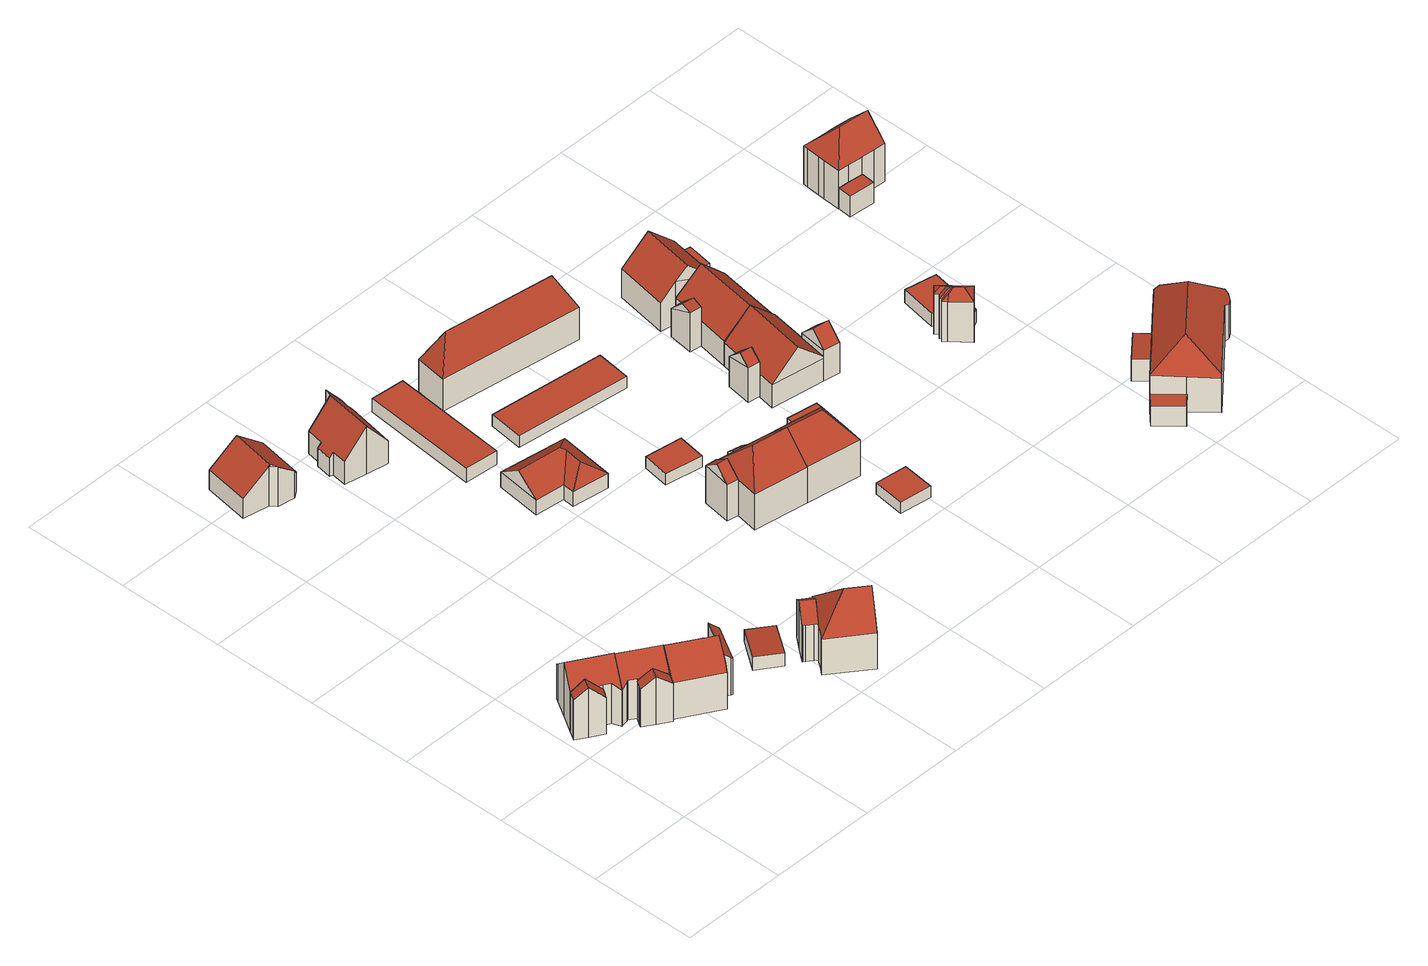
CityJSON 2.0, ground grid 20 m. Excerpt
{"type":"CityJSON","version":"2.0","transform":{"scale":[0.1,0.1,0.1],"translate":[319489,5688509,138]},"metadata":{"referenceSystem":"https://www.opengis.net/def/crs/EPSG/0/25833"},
"CityObjects":{
"building1":{"type":"Building","attributes":{"Gemeindeschluessel":14713000,"Geometrietyp2DReferenz":"3000","function":"31001_9998","roofType":"9999"},"children":["building1-1","building1-2"]},
"building1-1":{"type":"BuildingPart","attributes":{"Dachtyp_tdc":"tdcGableRoof","Dachneigung":44.13,"QualitaetDacherkennung":68,"Geometrietyp2DReferenz":"3000","roofType":"3100","measuredHeight":10.23},"parents":["building1"],"geometry":[{"type":"MultiSurface","lod":"2","boundaries":[[[0,1,2,3]],[[1,4,5,2]],[[4,6,7,5]],[[6,8,9,7]],[[8,10,11,9]],[[10,12,13,11]],[[12,14,15,13]],[[8,6,4,1,0,16,17]],[[17,18,14,12,10,8]],[[15,19,3,2,5,7,9,11,13]],[[20,18,17]],[[19,15,14,18,20]],[[16,20,17]],[[0,3,19,20,16]]],"semantics":{"surfaces":[{"type":"WallSurface"},{"type":"RoofSurface"},{"type":"GroundSurface"},{"type":"ClosureSurface"}],"values":[0,0,0,0,0,0,0,1,1,2,0,3,0,3]}}]},
"building1-2":{"type":"BuildingPart","attributes":{"Dachtyp_tdc":"tdcGableRoof","Dachneigung":42.84,"QualitaetDacherkennung":44,"Geometrietyp2DReferenz":"3000","roofType":"3100","measuredHeight":11.11},"parents":["building1"],"geometry":[{"type":"MultiSurface","lod":"2","boundaries":[[[21,22,23,24]],[[22,25,26,23]],[[27,28,18,20,16,29,30,31,32]],[[32,33,34,35,25,22,21,27]],[[26,36,37,38,39,40,41,3,19,15,42,24,23]],[[25,35,36,26]],[[35,34,37,36]],[[34,33,38,37]],[[33,32,39,38]],[[32,31,40,39]],[[31,30,41,40]],[[30,29,3,41]],[[29,0,3]],[[28,27,42,15,14]],[[27,21,24,42]],[[28,14,18]],[[16,0,29]],[[14,15,19,20,18]],[[20,19,3,0,16]]],"semantics":{"surfaces":[{"type":"WallSurface"},{"type":"RoofSurface"},{"type":"GroundSurface"},{"type":"ClosureSurface"}],"values":[0,0,1,1,2,0,0,0,0,0,0,0,0,0,0,0,0,3,3]}}]},
"building2":{"type":"Building","attributes":{"Gemeindeschluessel":14713000,"Geometrietyp2DReferenz":"3000","function":"31001_9998","roofType":"9999"},"children":["building2-1","building2-2"]},
"building2-1":{"type":"BuildingPart","attributes":{"Dachtyp_tdc":"tdcGableRoof","Dachneigung":41.98,"QualitaetDacherkennung":49,"Geometrietyp2DReferenz":"3000","roofType":"3100","measuredHeight":10.83},"parents":["building2"],"geometry":[{"type":"MultiSurface","lod":"2","boundaries":[[[43,44,45,46]],[[44,47,48,45]],[[47,49,50,48]],[[49,51,52,50]],[[51,53,54,52]],[[53,55,56,54]],[[55,57,58,56]],[[57,59,60,58]],[[59,61,62,60]],[[61,63,64,65,62]],[[66,43,46,67]],[[61,59,57,55,53,51,49]],[[49,47,44,43,66,68,69,70,63,61]],[[46,45,48,50,52,54,56,58,60,62,65,71,67]],[[67,72,68,66]],[[70,64,63]],[[67,71,69,68,72]],[[71,65,64,70,69]]],"semantics":{"surfaces":[{"type":"WallSurface"},{"type":"RoofSurface"},{"type":"GroundSurface"},{"type":"ClosureSurface"}],"values":[0,0,0,0,0,0,0,0,0,0,0,1,1,2,0,0,3,3]}}]},
"building2-2":{"type":"BuildingPart","attributes":{"Dachtyp_tdc":"tdcGableRoof","Dachneigung":35.03,"QualitaetDacherkennung":63,"Geometrietyp2DReferenz":"3000","roofType":"3100","measuredHeight":9.71},"parents":["building2"],"geometry":[{"type":"MultiSurface","lod":"2","boundaries":[[[73,74,75,76]],[[74,77,78,75]],[[77,79,80,78]],[[79,81,82,80]],[[81,72,67,82]],[[64,83,84,65]],[[83,73,76,84]],[[85,68,72,81,79,77,74]],[[74,73,83,64,70,85]],[[76,75,78,80,82,67,71,65,84]],[[69,68,85]],[[71,67,72,68,69]],[[70,69,85]],[[71,69,70,64,65]]],"semantics":{"surfaces":[{"type":"WallSurface"},{"type":"RoofSurface"},{"type":"GroundSurface"},{"type":"ClosureSurface"}],"values":[0,0,0,0,0,0,0,1,1,2,0,3,0,3]}}]},
"building3":{"type":"Building","attributes":{"Gemeindeschluessel":14713000,"Geometrietyp2DReferenz":"3000","function":"31001_9998","roofType":"9999"},"children":["building3-1","building3-2","building3-3"]},
"building3-1":{"type":"BuildingPart","attributes":{"Dachtyp_tdc":"tdcGableRoof","Dachneigung":42.31,"QualitaetDacherkennung":63,"Geometrietyp2DReferenz":"3000","roofType":"3100","measuredHeight":11.41},"parents":["building3"],"geometry":[{"type":"MultiSurface","lod":"2","boundaries":[[[86,87,88,89,90]],[[87,91,92,88]],[[93,94,95,96,97]],[[94,98,99,95]],[[98,100,101,99]],[[100,102,103,101]],[[102,104,105,103]],[[104,59,106,105]],[[59,107,108,109,106]],[[104,102,100,98,94,93,110]],[[110,111,91,87,86,107,59,104]],[[89,88,92,112,96,95,99,101,103,105,106,109]],[[113,111,110]],[[112,92,91,111,113]],[[93,97,113,110]],[[112,113,97,96]],[[90,108,107,86]],[[90,89,109,108]]],"semantics":{"surfaces":[{"type":"WallSurface"},{"type":"RoofSurface"},{"type":"GroundSurface"},{"type":"ClosureSurface"}],"values":[0,0,0,0,0,0,0,0,0,1,1,2,0,3,0,3,0,3]}}]},
"building3-2":{"type":"BuildingPart","attributes":{"Dachtyp_tdc":"tdcPolyFlatRoof","Dachneigung":4.5,"QualitaetDacherkennung":39,"Geometrietyp2DReferenz":"3000","roofType":"2100","measuredHeight":4},"parents":["building3"],"geometry":[{"type":"MultiSurface","lod":"2","boundaries":[[[114,90,89,115]],[[108,116,117,109]],[[116,114,115,117]],[[116,108,90,114]],[[115,89,109,117]],[[109,89,90,108]]],"semantics":{"surfaces":[{"type":"WallSurface"},{"type":"RoofSurface"},{"type":"GroundSurface"},{"type":"ClosureSurface"}],"values":[0,0,0,1,2,3]}}]},
"building3-3":{"type":"BuildingPart","attributes":{"Dachtyp_tdc":"tdcPolyFlatRoof","Dachneigung":38.94,"QualitaetDacherkennung":47,"Geometrietyp2DReferenz":"3000","roofType":"2100","measuredHeight":8.85},"parents":["building3"],"geometry":[{"type":"MultiSurface","lod":"2","boundaries":[[[118,119,120,92,91]],[[119,121,122,120]],[[121,123,124,122]],[[123,125,126,124]],[[125,127,128,126]],[[127,97,96,128]],[[97,127,125,123,121,119,118,111,113]],[[92,120,122,124,126,128,96,112]],[[91,111,118]],[[92,112,113,111,91]],[[112,96,97,113]]],"semantics":{"surfaces":[{"type":"WallSurface"},{"type":"RoofSurface"},{"type":"GroundSurface"},{"type":"ClosureSurface"}],"values":[0,0,0,0,0,0,1,2,0,3,3]}}]},
"building4":{"type":"Building","attributes":{"Gemeindeschluessel":14713000,"Geometrietyp2DReferenz":"3000","function":"31001_9998","roofType":"9999"},"children":["building4-1","building4-2"]},
"building4-1":{"type":"BuildingPart","attributes":{"Dachtyp_tdc":"tdcPolyFlatRoof","Dachneigung":47.26,"QualitaetDacherkennung":34,"Geometrietyp2DReferenz":"3000","roofType":"2100","measuredHeight":8.12},"parents":["building4"],"geometry":[{"type":"MultiSurface","lod":"2","boundaries":[[[129,130,131,132]],[[130,133,134,131]],[[133,135,136,134]],[[135,133,130,129,137,138,139]],[[140,141,132,131,134,136]],[[138,142,139]],[[137,141,140,142,138]],[[129,132,141,137]],[[142,135,139]],[[142,140,136,135]]],"semantics":{"surfaces":[{"type":"WallSurface"},{"type":"RoofSurface"},{"type":"GroundSurface"},{"type":"ClosureSurface"}],"values":[0,0,0,1,2,0,3,3,0,3]}}]},
"building4-2":{"type":"BuildingPart","attributes":{"Dachtyp_tdc":"tdcGableRoof","Dachneigung":39.58,"QualitaetDacherkennung":89,"Geometrietyp2DReferenz":"3000","roofType":"3100","measuredHeight":8.32},"parents":["building4"],"geometry":[{"type":"MultiSurface","lod":"2","boundaries":[[[135,143,144,136]],[[143,145,146,144]],[[145,147,148,146]],[[147,149,150,148]],[[149,151,129,132,150]],[[147,145,143,135,142,138,152]],[[152,151,149,147]],[[141,140,136,144,146,148,150,132]],[[138,137,152]],[[142,140,141,137,138]],[[136,140,142,135]],[[137,129,151,152]],[[141,132,129,137]]],"semantics":{"surfaces":[{"type":"WallSurface"},{"type":"RoofSurface"},{"type":"GroundSurface"},{"type":"ClosureSurface"}],"values":[0,0,0,0,0,1,1,2,0,3,3,0,3]}}]},
"building5":{"type":"Building","attributes":{"Dachtyp_tdc":"tdcPolyFlatRoof","Gemeindeschluessel":14713000,"Dachneigung":3.35,"QualitaetDacherkennung":65,"Geometrietyp2DReferenz":"3000","function":"31001_9998","roofType":"2100","measuredHeight":2.77},"geometry":[{"type":"MultiSurface","lod":"2","boundaries":[[[153,154,155,156]],[[154,157,158,155]],[[157,159,160,158]],[[159,153,156,160]],[[159,157,154,153]],[[156,155,158,160]]],"semantics":{"surfaces":[{"type":"WallSurface"},{"type":"RoofSurface"},{"type":"GroundSurface"}],"values":[0,0,0,0,1,2]}}]},
"building6":{"type":"Building","attributes":{"Gemeindeschluessel":14713000,"Geometrietyp2DReferenz":"3000","function":"31001_9998","roofType":"9999"},"children":["building6-1","building6-2"]},
"building6-1":{"type":"BuildingPart","attributes":{"Dachtyp_tdc":"tdcHipAndGableRoof","Dachneigung":46.7,"QualitaetDacherkennung":74,"Geometrietyp2DReferenz":"3000","roofType":"5000","measuredHeight":12.77},"parents":["building6"],"geometry":[{"type":"MultiSurface","lod":"2","boundaries":[[[161,162,163,164]],[[162,165,166,163]],[[165,167,168,166]],[[167,169,170,168]],[[169,171,172,170]],[[173,174,175,176,177]],[[174,178,179,175]],[[178,161,164,179]],[[173,180,181,171,169,167,182]],[[167,165,162,182]],[[162,161,178,174,173,182]],[[164,163,166,168,170,172,183,176,175,179]],[[177,180,173]],[[176,183,181,180,177]],[[183,172,171,181]]],"semantics":{"surfaces":[{"type":"WallSurface"},{"type":"RoofSurface"},{"type":"GroundSurface"},{"type":"ClosureSurface"}],"values":[0,0,0,0,0,0,0,0,1,1,1,2,0,3,3]}}]},
"building6-2":{"type":"BuildingPart","attributes":{"Dachtyp_tdc":"tdcGableRoof","Dachneigung":39.39,"QualitaetDacherkennung":36,"Geometrietyp2DReferenz":"3000","roofType":"3100","measuredHeight":9.96},"parents":["building6"],"geometry":[{"type":"MultiSurface","lod":"2","boundaries":[[[184,177,176,185]],[[186,172,171]],[[186,187,188,172]],[[187,189,190,188]],[[189,191,192,190]],[[191,193,194,192]],[[193,195,196,194]],[[195,197,198,196]],[[197,199,200,198]],[[199,184,185,200]],[[195,193,191,189,187,186,201]],[[201,180,177,184,199,197,195]],[[185,176,183,172,188,190,192,194,196,198,200]],[[181,180,201]],[[183,176,177,180,181]],[[186,171,181,201]],[[183,181,171,172]]],"semantics":{"surfaces":[{"type":"WallSurface"},{"type":"RoofSurface"},{"type":"GroundSurface"},{"type":"ClosureSurface"}],"values":[0,0,0,0,0,0,0,0,0,0,1,1,2,0,3,0,3]}}]},
"building7":{"type":"Building","attributes":{"Dachtyp_tdc":"tdcGableRoof","Gemeindeschluessel":14713000,"Dachneigung":50.63,"QualitaetDacherkennung":82,"Geometrietyp2DReferenz":"3000","function":"31001_9998","roofType":"3100","measuredHeight":9.77},"geometry":[{"type":"MultiSurface","lod":"2","boundaries":[[[202,203,204,205]],[[203,206,207,204]],[[206,208,209,207]],[[208,210,211,209]],[[210,212,213,211]],[[212,214,215,213]],[[214,216,217,215]],[[216,218,219,217]],[[218,220,221,219]],[[220,222,223,221]],[[222,224,225,223]],[[224,226,227,225]],[[226,228,229,227]],[[228,202,205,229]],[[224,222,220,218,216,214,212,210]],[[210,208,206,203,202,228,226,224]],[[205,204,207,209,211,213,215,217,219,221,223,225,227,229]]],"semantics":{"surfaces":[{"type":"WallSurface"},{"type":"RoofSurface"},{"type":"GroundSurface"}],"values":[0,0,0,0,0,0,0,0,0,0,0,0,0,0,1,1,2]}}]},
"building8":{"type":"Building","attributes":{"Dachtyp_tdc":"tdcFreeFormRoof","Gemeindeschluessel":14713000,"Dachneigung":38.51,"QualitaetDacherkennung":21,"Geometrietyp2DReferenz":"3000","function":"31001_9998","roofType":"5000","measuredHeight":6.34},"geometry":[{"type":"MultiSurface","lod":"2","boundaries":[[[230,231,232,233]],[[231,234,235,232]],[[234,236,237,235]],[[236,238,239,237]],[[238,240,241,239]],[[240,230,233,241]],[[242,243,244,240,238]],[[245,242,238,236]],[[245,236,234]],[[243,242,245,234,231]],[[244,243,231,230]],[[244,230,240]],[[233,232,235,237,239,241]]],"semantics":{"surfaces":[{"type":"WallSurface"},{"type":"RoofSurface"},{"type":"GroundSurface"}],"values":[0,0,0,0,0,0,1,1,0,1,1,1,2]}}]},
"building9":{"type":"Building","attributes":{"Dachtyp_tdc":"tdcPolyFlatRoof","Gemeindeschluessel":14713000,"Dachneigung":0,"QualitaetDacherkennung":55,"Geometrietyp2DReferenz":"3000","function":"31001_9998","roofType":"1000","measuredHeight":2.79},"geometry":[{"type":"MultiSurface","lod":"2","boundaries":[[[246,247,248,249]],[[247,250,251,248]],[[250,252,253,251]],[[252,246,249,253]],[[252,250,247,246]],[[249,248,251,253]]],"semantics":{"surfaces":[{"type":"WallSurface"},{"type":"RoofSurface"},{"type":"GroundSurface"}],"values":[0,0,0,0,1,2]}}]},
"building10":{"type":"Building","attributes":{"Dachtyp_tdc":"tdcGableRoof","Gemeindeschluessel":14713000,"Dachneigung":41.4,"QualitaetDacherkennung":58,"Geometrietyp2DReferenz":"3000","function":"31001_9998","roofType":"3100","measuredHeight":9.8},"geometry":[{"type":"MultiSurface","lod":"2","boundaries":[[[254,255,256,257]],[[255,258,259,256]],[[258,260,261,259]],[[260,254,257,261]],[[258,255,262]],[[254,260,263]],[[255,254,263,262]],[[260,258,262,263]],[[257,256,259,261]]],"semantics":{"surfaces":[{"type":"WallSurface"},{"type":"RoofSurface"},{"type":"GroundSurface"}],"values":[0,0,0,0,0,0,1,1,2]}}]},
"building11":{"type":"Building","attributes":{"Dachtyp_tdc":"tdcFreeFormRoof","Gemeindeschluessel":14713000,"Dachneigung":43.39,"QualitaetDacherkennung":78,"Geometrietyp2DReferenz":"3000","function":"31001_9998","roofType":"5000","measuredHeight":12.08},"geometry":[{"type":"MultiSurface","lod":"2","boundaries":[[[264,265,266,267]],[[265,268,259,266]],[[268,269,270,259]],[[269,271,256,270]],[[271,272,273,256]],[[272,274,275,273]],[[274,276,277,275]],[[276,278,279,277]],[[278,264,267,279]],[[280,281,258,265,282]],[[283,282,265,264]],[[284,285,286,287,280,282,283]],[[269,281,280,271]],[[271,280,287,272]],[[274,286,285,276]],[[272,287,286,274]],[[276,285,284,278]],[[278,284,283,264]],[[268,258,281,269]],[[265,258,268]],[[267,266,259,270,256,273,275,277,279]]],"semantics":{"surfaces":[{"type":"WallSurface"},{"type":"RoofSurface"},{"type":"GroundSurface"}],"values":[0,0,0,0,0,0,0,0,0,1,1,1,0,0,0,0,0,0,0,0,2]}}]},
"building12":{"type":"Building","attributes":{"Dachtyp_tdc":"tdcPolyFlatRoof","Gemeindeschluessel":14713000,"Dachneigung":0,"QualitaetDacherkennung":79,"Geometrietyp2DReferenz":"3000","function":"31001_9998","roofType":"1000","measuredHeight":2.28},"geometry":[{"type":"MultiSurface","lod":"2","boundaries":[[[288,289,290,291]],[[289,292,293,290]],[[292,294,295,293]],[[294,288,291,295]],[[294,292,289,288]],[[291,290,293,295]]],"semantics":{"surfaces":[{"type":"WallSurface"},{"type":"RoofSurface"},{"type":"GroundSurface"}],"values":[0,0,0,0,1,2]}}]},
"building13":{"type":"Building","attributes":{"Dachtyp_tdc":"tdcPolyFlatRoof","Gemeindeschluessel":14713000,"Dachneigung":39.82,"QualitaetDacherkennung":77,"Geometrietyp2DReferenz":"3000","function":"31001_9998","roofType":"2100","measuredHeight":7.75},"geometry":[{"type":"MultiSurface","lod":"2","boundaries":[[[296,297,298,299]],[[297,300,301,298]],[[300,302,303,301]],[[302,296,299,303]],[[302,300,297,296]],[[299,298,301,303]]],"semantics":{"surfaces":[{"type":"WallSurface"},{"type":"RoofSurface"},{"type":"GroundSurface"}],"values":[0,0,0,0,1,2]}}]},
"building14":{"type":"Building","attributes":{"Dachtyp_tdc":"tdcPolyFlatRoof","Gemeindeschluessel":14713000,"Dachneigung":0,"QualitaetDacherkennung":65,"Geometrietyp2DReferenz":"3000","function":"31001_9998","roofType":"1000","measuredHeight":2.39},"geometry":[{"type":"MultiSurface","lod":"2","boundaries":[[[304,305,306,307]],[[305,308,309,306]],[[308,310,311,309]],[[310,304,307,311]],[[310,308,305,304]],[[307,306,309,311]]],"semantics":{"surfaces":[{"type":"WallSurface"},{"type":"RoofSurface"},{"type":"GroundSurface"}],"values":[0,0,0,0,1,2]}}]},
"building15":{"type":"Building","attributes":{"Dachtyp_tdc":"tdcFreeFormRoof","Gemeindeschluessel":14713000,"Dachneigung":43.53,"QualitaetDacherkennung":70,"Geometrietyp2DReferenz":"3000","function":"31001_9998","roofType":"5000","measuredHeight":12.11},"geometry":[{"type":"MultiSurface","lod":"2","boundaries":[[[312,313,279,267]],[[313,314,315,279]],[[314,316,317,315]],[[316,318,319,317]],[[318,320,321,319]],[[320,322,323,321]],[[322,324,325,323]],[[324,312,267,325]],[[326,327,324,322,328]],[[329,330,284,331,327,326]],[[331,312,324,327]],[[314,330,329,316]],[[313,284,330,314]],[[316,329,326,318]],[[320,328,322]],[[318,326,328,320]],[[312,331,284,313]],[[267,279,315,317,319,321,323,325]]],"semantics":{"surfaces":[{"type":"WallSurface"},{"type":"RoofSurface"},{"type":"GroundSurface"}],"values":[0,0,0,0,0,0,0,0,1,1,1,0,0,0,0,0,0,2]}}]},
"building16":{"type":"Building","attributes":{"Dachtyp_tdc":"tdcPolyFlatRoof","Gemeindeschluessel":14713000,"Dachneigung":0,"QualitaetDacherkennung":96,"Geometrietyp2DReferenz":"3000","function":"31001_9998","roofType":"1000","measuredHeight":2.32},"geometry":[{"type":"MultiSurface","lod":"2","boundaries":[[[332,333,334,335]],[[333,336,337,334]],[[336,338,339,337]],[[338,332,335,339]],[[338,336,333,332]],[[335,334,337,339]]],"semantics":{"surfaces":[{"type":"WallSurface"},{"type":"RoofSurface"},{"type":"GroundSurface"}],"values":[0,0,0,0,1,2]}}]},
"building17":{"type":"Building","attributes":{"Dachtyp_tdc":"tdcFreeFormRoof","Gemeindeschluessel":14713000,"Dachneigung":63.93,"QualitaetDacherkennung":5,"Geometrietyp2DReferenz":"3000","function":"31001_9998","roofType":"5000","measuredHeight":12.78},"geometry":[{"type":"MultiSurface","lod":"2","boundaries":[[[340,341,342,343]],[[341,344,345,342]],[[344,346,347,345]],[[346,340,343,347]],[[348,346,344]],[[349,348,344,341]],[[349,341,340]],[[348,349,340,346]],[[343,342,345,347]]],"semantics":{"surfaces":[{"type":"WallSurface"},{"type":"RoofSurface"},{"type":"GroundSurface"}],"values":[0,0,0,0,1,1,1,1,2]}}]},
"building18":{"type":"Building","attributes":{"Dachtyp_tdc":"tdcPolyFlatRoof","Gemeindeschluessel":14713000,"Dachneigung":0,"QualitaetDacherkennung":32,"Geometrietyp2DReferenz":"3000","function":"31001_9998","roofType":"1000","measuredHeight":7.28},"geometry":[{"type":"MultiSurface","lod":"2","boundaries":[[[314,350,351,352]],[[350,353,354,351]],[[353,318,355,354]],[[318,316,356,355]],[[316,314,352,356]],[[316,318,353,350,314]],[[352,351,354,355,356]]],"semantics":{"surfaces":[{"type":"WallSurface"},{"type":"RoofSurface"},{"type":"GroundSurface"}],"values":[0,0,0,0,0,1,2]}}]},
"building19":{"type":"Building","attributes":{"Dachtyp_tdc":"tdcGableRoof","Gemeindeschluessel":14713000,"Dachneigung":44.99,"QualitaetDacherkennung":67,"Geometrietyp2DReferenz":"3000","function":"31001_9998","roofType":"3100","measuredHeight":8.69},"geometry":[{"type":"MultiSurface","lod":"2","boundaries":[[[357,358,359,360]],[[358,361,362,359]],[[361,363,364,362]],[[363,357,360,364]],[[361,358,365]],[[357,363,366]],[[358,357,366,365]],[[363,361,365,366]],[[360,359,362,364]]],"semantics":{"surfaces":[{"type":"WallSurface"},{"type":"RoofSurface"},{"type":"GroundSurface"}],"values":[0,0,0,0,0,0,1,1,2]}}]},
"building20":{"type":"Building","attributes":{"Dachtyp_tdc":"tdcGableRoof","Gemeindeschluessel":14713000,"Dachneigung":44.94,"QualitaetDacherkennung":47,"Geometrietyp2DReferenz":"3000","function":"31001_9998","roofType":"3100","measuredHeight":8.43},"geometry":[{"type":"MultiSurface","lod":"2","boundaries":[[[367,368,369,370]],[[368,371,372,369]],[[371,373,374,372]],[[373,367,370,374]],[[371,368,375]],[[367,373,376]],[[368,367,376,375]],[[373,371,375,376]],[[370,369,372,374]]],"semantics":{"surfaces":[{"type":"WallSurface"},{"type":"RoofSurface"},{"type":"GroundSurface"}],"values":[0,0,0,0,0,0,1,1,2]}}]},
"building21":{"type":"Building","attributes":{"Gemeindeschluessel":14713000,"Geometrietyp2DReferenz":"3000","function":"31001_9998","roofType":"9999"},"children":["building21-1","building21-2"]},
"building21-1":{"type":"BuildingPart","attributes":{"Dachtyp_tdc":"tdcGableRoof","Dachneigung":45.11,"QualitaetDacherkennung":74,"Geometrietyp2DReferenz":"3000","roofType":"3100","measuredHeight":8.89},"parents":["building21"],"geometry":[{"type":"MultiSurface","lod":"2","boundaries":[[[377,378,379,380,381,382]],[[383,384,385,386,387,388]],[[384,377,382,385]],[[383,378,389]],[[377,384,390]],[[378,377,390,389]],[[384,383,389,390]],[[382,381,386,385]],[[383,388,379,378]],[[387,386,381,380]],[[387,380,379,388]]],"semantics":{"surfaces":[{"type":"WallSurface"},{"type":"RoofSurface"},{"type":"GroundSurface"},{"type":"ClosureSurface"}],"values":[0,0,0,0,0,1,1,2,0,3,3]}}]},
"building21-2":{"type":"BuildingPart","attributes":{"Dachtyp_tdc":"tdcGableRoof","Dachneigung":44.47,"QualitaetDacherkennung":63,"Geometrietyp2DReferenz":"3000","roofType":"3100","measuredHeight":9.74},"parents":["building21"],"geometry":[{"type":"MultiSurface","lod":"2","boundaries":[[[391,392,393,394]],[[392,395,396,393]],[[395,397,398,396]],[[397,387,386,398]],[[380,399,400,381]],[[399,391,394,400]],[[401,391,399,402,403,404]],[[388,405,403,402,379]],[[380,379,402,399]],[[397,405,388,387]],[[395,404,403,405,397]],[[392,401,404,395]],[[391,401,392]],[[394,393,396,398,386,381,400]],[[381,386,387,380]],[[387,388,379,380]]],"semantics":{"surfaces":[{"type":"WallSurface"},{"type":"RoofSurface"},{"type":"GroundSurface"},{"type":"ClosureSurface"}],"values":[0,0,0,0,0,0,1,1,0,0,0,0,0,2,3,3]}}]},
"building22":{"type":"Building","attributes":{"Dachtyp_tdc":"tdcGableRoof","Gemeindeschluessel":14713000,"Dachneigung":42.83,"QualitaetDacherkennung":76,"Geometrietyp2DReferenz":"3000","function":"31001_9998","roofType":"3100","measuredHeight":9.76},"geometry":[{"type":"MultiSurface","lod":"2","boundaries":[[[406,407,408,374]],[[407,409,410,408]],[[409,411,412,410]],[[411,413,414,412]],[[413,415,398,414]],[[415,416,417,398]],[[416,418,396,417]],[[418,419,370,396]],[[419,406,374,370]],[[416,415,413,411,409]],[[409,407,406,419,418,416]],[[374,408,410,412,414,398,417,396,370]]],"semantics":{"surfaces":[{"type":"WallSurface"},{"type":"RoofSurface"},{"type":"GroundSurface"}],"values":[0,0,0,0,0,0,0,0,0,1,1,2]}}]},
"building23":{"type":"Building","attributes":{"Dachtyp_tdc":"tdcFreeFormRoof","Gemeindeschluessel":14713000,"Dachneigung":44.85,"QualitaetDacherkennung":72,"Geometrietyp2DReferenz":"3000","function":"31001_9998","roofType":"5000","measuredHeight":10.87},"geometry":[{"type":"MultiSurface","lod":"2","boundaries":[[[420,421,422,423]],[[421,424,425,422]],[[424,426,427,425]],[[426,428,429,427]],[[428,430,431,429]],[[430,420,423,431]],[[424,432,433,428,426]],[[421,420,430,433,432]],[[424,421,432]],[[430,428,433]],[[423,422,425,427,429,431]]],"semantics":{"surfaces":[{"type":"WallSurface"},{"type":"RoofSurface"},{"type":"GroundSurface"}],"values":[0,0,0,0,0,0,1,1,0,0,2]}}]},
"building24":{"type":"Building","attributes":{"Dachtyp_tdc":"tdcPolyFlatRoof","Gemeindeschluessel":14713000,"Dachneigung":0,"QualitaetDacherkennung":0,"Geometrietyp2DReferenz":"3000","BezugspunktDach":"2000","function":"31001_9998","measuredHeight":3},"geometry":[{"type":"MultiSurface","lod":"2","boundaries":[[[434,435,436,437]],[[437,436,438,439]],[[436,435,440,438]],[[435,434,441,440]],[[434,437,439,441]],[[439,438,440,441]]],"semantics":{"surfaces":[{"type":"RoofSurface"},{"type":"WallSurface"},{"type":"GroundSurface"}],"values":[0,1,1,1,1,2]}}]},
"building25":{"type":"Building","attributes":{"Dachtyp_tdc":"tdcGableRoof","Gemeindeschluessel":14713000,"Dachneigung":13.34,"QualitaetDacherkennung":31,"Geometrietyp2DReferenz":"3000","function":"31001_9998","roofType":"3100","measuredHeight":4.62},"geometry":[{"type":"MultiSurface","lod":"2","boundaries":[[[442,443,444,445]],[[443,446,447,444]],[[446,448,449,447]],[[448,442,445,449]],[[446,443,450]],[[442,448,451]],[[443,442,451,450]],[[448,446,450,451]],[[445,444,447,449]]],"semantics":{"surfaces":[{"type":"WallSurface"},{"type":"RoofSurface"},{"type":"GroundSurface"}],"values":[0,0,0,0,0,0,1,1,2]}}]},
"building26":{"type":"Building","attributes":{"Dachtyp_tdc":"tdcFreeFormRoof","Gemeindeschluessel":14713000,"Dachneigung":35.48,"QualitaetDacherkennung":3,"Geometrietyp2DReferenz":"3000","function":"31001_9998","roofType":"5000","measuredHeight":9.58},"geometry":[{"type":"MultiSurface","lod":"2","boundaries":[[[452,453,454,455]],[[453,456,457,454]],[[456,458,459,457]],[[458,460,461,459]],[[460,462,463,461]],[[462,464,465,463]],[[464,466,467,465]],[[466,468,469,467]],[[468,470,471,469]],[[470,452,455,471]],[[470,472,452]],[[470,473,472]],[[470,474,473]],[[470,475,474]],[[468,475,470]],[[475,468,476]],[[474,475,477]],[[476,468,466]],[[475,476,466,464]],[[477,475,464,462]],[[474,477,462,460]],[[478,473,474,460,458]],[[478,458,456]],[[472,473,478,456,453]],[[472,453,452]],[[455,454,457,459,461,463,465,467,469,471]]],"semantics":{"surfaces":[{"type":"WallSurface"},{"type":"RoofSurface"},{"type":"GroundSurface"}],"values":[0,0,0,0,0,0,0,0,0,0,1,1,1,1,1,1,1,1,1,1,1,1,1,1,1,2]}}]},
"building27":{"type":"Building","attributes":{"Dachtyp_tdc":"tdcPolyFlatRoof","Gemeindeschluessel":14713000,"Dachneigung":0,"QualitaetDacherkennung":80,"Geometrietyp2DReferenz":"3000","function":"31001_9998","roofType":"1000","measuredHeight":2.59},"geometry":[{"type":"MultiSurface","lod":"2","boundaries":[[[479,480,481,482]],[[480,483,484,481]],[[483,485,486,484]],[[485,487,488,486]],[[487,489,490,488]],[[489,491,492,490]],[[491,479,482,492]],[[491,489,487,485,483,480,479]],[[482,481,484,486,488,490,492]]],"semantics":{"surfaces":[{"type":"WallSurface"},{"type":"RoofSurface"},{"type":"GroundSurface"}],"values":[0,0,0,0,0,0,0,1,2]}}]},
"building28":{"type":"Building","attributes":{"Dachtyp_tdc":"tdcPolyFlatRoof","Gemeindeschluessel":14713000,"Dachneigung":2.73,"QualitaetDacherkennung":49,"Geometrietyp2DReferenz":"3000","function":"31001_9998","roofType":"2100","measuredHeight":4.41},"geometry":[{"type":"MultiSurface","lod":"2","boundaries":[[[493,494,495,496]],[[494,497,498,495]],[[497,499,500,498]],[[499,493,496,500]],[[499,497,494,493]],[[496,495,498,500]]],"semantics":{"surfaces":[{"type":"WallSurface"},{"type":"RoofSurface"},{"type":"GroundSurface"}],"values":[0,0,0,0,1,2]}}]},
"building29":{"type":"Building","attributes":{"Dachtyp_tdc":"tdcFreeFormRoof","Gemeindeschluessel":14713000,"Dachneigung":42.95,"QualitaetDacherkennung":70,"Geometrietyp2DReferenz":"3000","function":"31001_9998","roofType":"5000","measuredHeight":12.72},"geometry":[{"type":"MultiSurface","lod":"2","boundaries":[[[501,502,503,504]],[[502,505,506,503]],[[505,507,508,506]],[[507,509,510,508]],[[509,511,512,510]],[[511,513,514,512]],[[513,515,516,514]],[[515,517,518,516]],[[517,519,520,518]],[[519,521,522,520]],[[521,523,524,522]],[[523,525,526,524]],[[525,527,528,526]],[[527,529,530,528]],[[529,501,504,530]],[[502,531,532,507,505]],[[533,523,521,519,517,515,534,535]],[[527,525,533,535,532,531,501,529]],[[535,534,513,511,509,507,532]],[[525,523,533]],[[502,501,531]],[[515,513,534]],[[504,503,506,508,510,512,514,516,518,520,522,524,526,528,530]]],"semantics":{"surfaces":[{"type":"WallSurface"},{"type":"RoofSurface"},{"type":"GroundSurface"}],"values":[0,0,0,0,0,0,0,0,0,0,0,0,0,0,0,1,1,1,1,0,0,0,2]}}]},
"building30":{"type":"Building","attributes":{"Dachtyp_tdc":"tdcPolyFlatRoof","Gemeindeschluessel":14713000,"Dachneigung":0,"QualitaetDacherkennung":45,"Geometrietyp2DReferenz":"3000","function":"31001_9998","roofType":"1000","measuredHeight":4.24},"geometry":[{"type":"MultiSurface","lod":"2","boundaries":[[[536,537,538,539]],[[537,540,541,538]],[[540,542,543,541]],[[542,544,545,543]],[[544,546,547,545]],[[546,536,539,547]],[[546,544,542,540,537,536]],[[539,538,541,543,545,547]]],"semantics":{"surfaces":[{"type":"WallSurface"},{"type":"RoofSurface"},{"type":"GroundSurface"}],"values":[0,0,0,0,0,0,1,2]}}]},
"building31":{"type":"Building","attributes":{"Dachtyp_tdc":"tdcFreeFormRoof","Gemeindeschluessel":14713000,"Dachneigung":46.18,"QualitaetDacherkennung":36,"Geometrietyp2DReferenz":"3000","function":"31001_9998","roofType":"5000","measuredHeight":11.93},"geometry":[{"type":"MultiSurface","lod":"2","boundaries":[[[548,549,550,551]],[[549,552,553,550]],[[552,554,555,553]],[[554,556,557,555]],[[556,558,559,557]],[[558,560,561,559]],[[560,562,563,561]],[[562,564,565,563]],[[564,566,567,565]],[[566,568,569,567]],[[568,570,571,569]],[[570,572,573,571]],[[572,574,575,573]],[[574,576,577,575]],[[576,578,579,577]],[[578,548,551,579]],[[574,572,570,568,566,580]],[[566,564,562,560,558,556,554,580]],[[554,552,549,548,578,576,574,580]],[[551,550,553,555,557,559,561,563,565,567,569,571,573,575,577,579]]],"semantics":{"surfaces":[{"type":"WallSurface"},{"type":"RoofSurface"},{"type":"GroundSurface"}],"values":[0,0,0,0,0,0,0,0,0,0,0,0,0,0,0,0,1,1,1,2]}}]}
},
"vertices":[
[65,232,86],[58,221,86],[58,221,11],[65,232,11],[56,219,86],[56,219,11],[54,215,86],[54,215,11],[29,229,113],[29,229,11],[9,242,92],[9,242,11],[11,245,92],[11,245,11],[20,259,92],[20,259,11],[58,236,93],[40,247,113],[20,258,93],[40,247,11],[40,247,93],
[58,322,87],[61,327,82],[61,327,11],[58,322,11],[96,306,82],[96,306,11],[39,290,122],[20,259,93],[65,232,94],[77,225,94],[83,209,85],[108,249,122],[127,280,88],[117,285,88],[93,300,88],[93,300,11],[117,285,11],[127,280,11],[108,249,11],[83,209,11],[77,225,11],[39,290,11],
[99,212,93],[97,211,91],[97,211,12],[99,212,12],[83,209,84],[83,209,12],[107,248,121],[107,248,12],[127,280,87],[127,280,12],[135,275,87],[135,275,12],[145,269,87],[145,269,12],[149,273,82],[149,273,12],[196,244,82],[196,244,12],[174,207,121],[174,207,12],[156,177,93],[156,177,90],[156,177,12],[112,204,93],[112,204,12],[116,202,93],[133,191,93],[153,179,93],[133,191,12],[112,204,89],
[145,159,90],[122,173,109],[122,173,12],[145,159,12],[101,186,89],[101,186,12],[103,190,89],[103,190,12],[105,193,89],[105,193,12],[147,162,90],[147,162,12],[133,191,109],
[262,216,72],[268,212,72],[268,212,13],[262,216,13],[262,216,53],[275,207,72],[275,207,13],[238,143,115],[228,126,98],[228,126,13],[238,143,13],[238,143,101],[223,119,91],[223,119,13],[222,117,88],[222,117,13],[147,162,88],[147,162,13],[170,201,127],[170,201,13],[196,244,13],[202,253,72],[202,253,53],[202,253,13],[244,155,127],[259,179,102],[244,155,13],[244,155,101],
[268,225,52],[268,225,13],[208,264,52],[208,264,13],
[275,207,102],[277,206,100],[277,206,13],[281,204,96],[281,204,13],[291,198,87],[291,198,13],[253,134,87],[253,134,13],[251,135,89],[251,135,13],
[145,957,42],[132,948,59],[132,948,4],[145,957,4],[100,953,85],[100,953,4],[91,964,85],[91,964,4],[94,965,82],[91,965,85],[90,965,85],[90,965,4],[94,965,4],[90,965,84],
[42,973,44],[42,973,4],[56,1058,44],[56,1058,4],[108,1049,87],[108,1049,4],[159,1041,44],[159,1041,4],[145,957,44],[94,965,87],
[312,147,44],[353,204,40],[353,204,17],[312,147,17],[394,175,40],[394,175,17],[353,118,44],[353,118,17],
[506,87,93],[476,49,145],[476,49,18],[506,87,18],[445,9,92],[445,9,18],[376,61,91],[376,61,18],[386,73,91],[386,73,18],[398,89,91],[398,89,18],[438,140,92],[462,122,92],[462,122,18],[438,140,18],[438,140,90],[491,99,92],[491,99,18],[437,138,92],[417,113,92],[441,76,145],[417,113,18],
[435,137,94],[435,137,18],[398,89,92],[393,93,92],[393,93,18],[382,101,92],[382,101,18],[379,104,92],[379,104,18],[378,104,92],[378,104,18],[396,128,117],[396,128,18],[415,151,94],[415,151,18],[427,142,94],[427,142,18],[417,113,117],
[203,941,44],[208,971,44],[208,971,7],[203,941,7],[214,969,53],[214,969,7],[220,1001,53],[220,1001,7],[261,994,105],[261,994,7],[264,993,101],[264,993,7],[267,1009,102],[267,1009,7],[296,1004,66],[296,1004,7],[293,989,66],[293,989,7],[303,987,54],[303,987,7],[287,896,53],[287,896,7],[246,903,105],[246,903,7],[205,911,53],[205,911,7],[209,939,53],[209,939,7],
[405,615,42],[407,637,42],[407,637,12],[405,615,12],[351,643,42],[351,643,12],[362,728,42],[362,728,12],[487,710,42],[487,710,12],[473,605,42],[473,605,12],[440,675,75],[446,668,70],[442,635,69],[357,685,75],
[337,778,35],[357,996,35],[357,996,7],[337,778,7],[420,990,35],[420,990,7],[400,772,35],[400,772,7],
[547,468,94],[568,465,94],[568,465,17],[547,468,17],[560,411,91],[560,411,17],[539,415,91],[539,415,17],[564,438,115],[543,441,115],
[654,353,90],[553,369,90],[553,369,17],[654,353,17],[560,411,90],[564,435,90],[564,435,17],[568,465,90],[601,460,90],[601,460,17],[614,458,90],[614,458,17],[627,456,90],[627,456,17],[669,449,90],[669,449,17],[568,465,92],[564,435,92],[595,413,137],[662,403,137],[669,449,92],[627,456,92],[614,458,92],[601,460,92],
[606,531,38],[537,543,38],[537,543,15],[606,531,15],[545,593,38],[545,593,15],[614,583,38],[614,583,15],
[629,469,82],[627,456,93],[627,456,16],[629,469,16],[601,460,94],[601,460,16],[603,474,82],[603,474,16],
[449,771,35],[457,835,35],[457,835,11],[449,771,11],[672,809,35],[672,809,11],[664,745,35],[664,745,11],
[654,353,91],[669,449,91],[714,442,91],[714,442,17],[738,438,91],[738,438,17],[771,433,91],[771,433,17],[770,425,91],[770,425,17],[760,360,91],[760,360,17],[756,337,91],[756,337,17],[771,433,92],[729,391,138],[770,425,92],[738,438,92],[714,442,92],[662,402,138],
[792,221,43],[732,229,43],[732,229,20],[792,221,20],[740,288,43],[740,288,20],[799,281,43],[799,281,20],
[432,917,74],[441,976,74],[441,976,8],[432,917,8],[707,937,74],[707,937,8],[699,878,74],[699,878,8],[673,912,136],[466,942,136],
[716,454,91],[716,454,18],[714,442,18],[773,445,91],[773,445,18],[771,433,18],[738,438,18],
[788,580,84],[766,583,84],[766,583,14],[788,580,14],[773,630,75],[773,630,14],[796,626,75],[796,626,14],[769,603,101],[791,600,101],
[813,727,93],[791,730,93],[791,730,13],[813,727,13],[797,776,71],[797,776,13],[821,773,71],[821,773,13],[794,750,97],[817,747,97],
[913,528,76],[882,533,76],[882,533,64],[882,533,60],[882,533,13],[913,528,13],[890,587,74],[922,582,74],[922,582,13],[890,587,13],[890,587,60],[890,587,65],[886,560,102],[917,555,102],
[788,580,60],[796,626,60],[796,626,13],[788,580,13],[803,669,60],[803,669,13],[900,653,60],[900,653,13],[782,548,60],[782,548,13],[796,626,61],[833,540,111],[853,661,111],[803,669,61],[900,653,66],
[821,773,65],[825,792,65],[825,792,13],[873,784,110],[873,784,13],[897,780,86],[897,780,13],[918,776,65],[918,776,13],[900,653,63],[853,661,110],[853,661,13],[803,669,63],[813,727,64],
[906,831,72],[897,780,72],[897,780,11],[906,831,11],[825,792,98],[825,792,11],[796,797,69],[796,797,11],[813,896,69],[813,896,11],[913,879,73],[913,879,11],[847,788,120],[864,887,120],
[913,879,43],[906,831,43],[937,826,43],[945,874,43],[937,826,13],[945,874,13],[906,831,13],[913,879,13],
[1179,43,66],[1142,84,66],[1142,84,25],[1179,43,25],[1167,110,54],[1167,110,25],[1205,67,54],[1205,67,25],[1158,100,71],[1196,58,71],
[1130,447,102],[1101,420,102],[1101,420,20],[1130,447,20],[1075,451,102],[1075,451,20],[1069,458,102],[1069,458,20],[1073,462,102],[1073,462,20],[1071,466,102],[1071,466,20],[1078,472,102],[1078,472,20],[1073,479,102],[1073,479,20],[1088,493,102],[1088,493,20],[1107,473,102],[1107,473,20],[1105,445,116],[1095,457,116],[1095,460,115],[1093,471,110],[1088,478,110],[1093,463,114],[1082,457,109],
[1086,495,44],[1098,564,44],[1098,564,18],[1086,495,18],[1157,553,44],[1157,553,18],[1140,452,44],[1140,452,18],[1130,447,44],[1130,447,18],[1107,473,44],[1107,473,18],[1088,493,44],[1088,493,18],
[1268,199,65],[1220,156,68],[1220,156,24],[1268,199,24],[1199,179,68],[1199,179,24],[1248,222,65],[1248,222,24],
[1365,137,98],[1241,27,93],[1241,27,23],[1365,137,23],[1205,67,95],[1205,67,23],[1167,110,97],[1167,110,23],[1220,156,97],[1220,156,23],[1268,199,97],[1268,199,23],[1318,243,97],[1318,243,23],[1367,188,102],[1367,188,23],[1376,186,96],[1376,186,23],[1383,182,92],[1383,182,23],[1388,176,92],[1388,176,23],[1392,169,94],[1392,169,23],[1392,155,94],[1392,155,23],[1385,144,90],[1385,144,23],[1376,138,92],[1376,138,23],[1244,30,98],[1232,95,150],[1392,162,99],[1324,236,106],[1324,176,150],
[1189,765,56],[1191,791,56],[1191,791,14],[1189,765,14],[1212,790,56],[1212,790,14],[1239,787,56],[1239,787,14],[1240,787,56],[1240,787,14],[1238,761,56],[1238,761,14],
[1257,866,91],[1261,866,91],[1261,866,13],[1257,866,13],[1293,863,91],[1293,863,13],[1290,823,133],[1290,823,13],[1287,784,91],[1287,784,13],[1264,785,91],[1264,785,13],[1240,787,91],[1240,787,13],[1239,787,91],[1239,787,13],[1212,790,91],[1212,790,13],[1191,791,91],[1191,791,13],[1193,824,91],[1193,824,13],[1194,836,91],[1194,836,13],[1196,862,91],[1196,862,13],[1197,871,91],[1197,871,13],[1226,868,91],[1226,868,13],[1242,867,91],[1242,867,13],[1233,828,133]
]}
